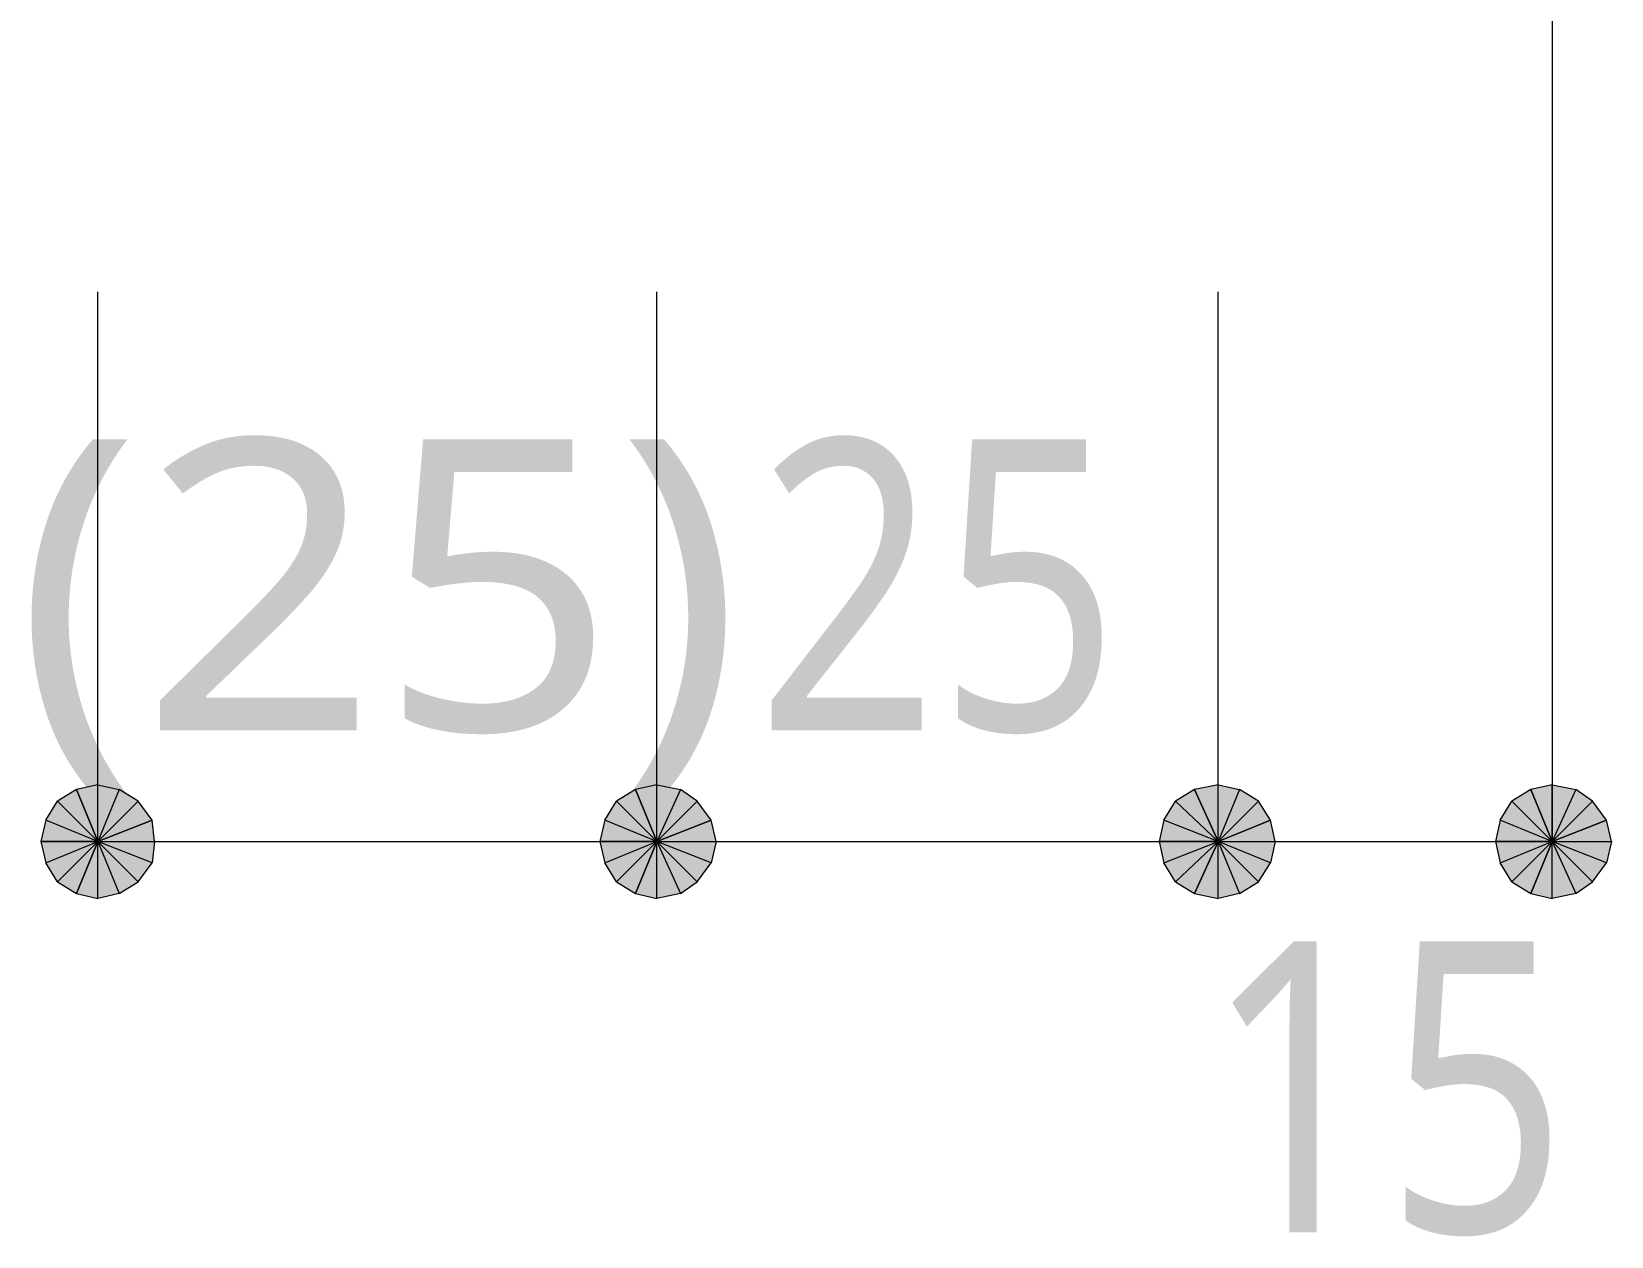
# Model space of a CAD drawing. Header units: millimetres. Extents: x 0 to 420, y 0 to 297.
# Drawn here: x 252.67 to 266.78, y 197.17 to 207.94 of the extents above; entities that cross this region are included whole.
import ezdxf
from ezdxf.enums import TextEntityAlignment as Align

# ---------------------------------------------------------------- set-up
doc = ezdxf.new("R2010")
doc.units = ezdxf.units.MM
doc.styles.add('kst32b', font='NotoSansJP-Variable.ttf')

msp = doc.modelspace()

# ---------------------------------------------------------------- hatches: boundary and pattern name
h = msp.add_hatch(color=7)
h.paths.add_polyline_path([(253.619, 201.062), (253.45, 201.168), (253.259, 200.702), (253.619, 201.062)])
h.paths.add_polyline_path([(253.45, 201.168), (253.259, 200.702), (253.259, 201.21), (253.45, 201.168)])
h.paths.add_polyline_path([(253.259, 200.702), (253.259, 201.21), (253.069, 201.168), (253.259, 200.702)])
h = msp.add_hatch(color=7)
h.paths.add_polyline_path([(258.614, 201.062), (258.466, 201.168), (258.254, 200.702), (258.614, 201.062)])
h.paths.add_polyline_path([(258.466, 201.168), (258.254, 200.702), (258.254, 201.21), (258.466, 201.168)])
h.paths.add_polyline_path([(258.254, 200.702), (258.254, 201.21), (258.064, 201.168), (258.254, 200.702)])
h = msp.add_hatch(color=7)
h.paths.add_polyline_path([(263.631, 201.062), (263.462, 201.168), (263.271, 200.702), (263.631, 201.062)])
h.paths.add_polyline_path([(263.462, 201.168), (263.271, 200.702), (263.271, 201.21), (263.462, 201.168)])
h.paths.add_polyline_path([(263.271, 200.702), (263.271, 201.21), (263.059, 201.168), (263.271, 200.702)])
h = msp.add_hatch(color=7)
h.paths.add_polyline_path([(266.615, 201.062), (266.467, 201.168), (266.255, 200.702), (266.615, 201.062)])
h.paths.add_polyline_path([(266.467, 201.168), (266.255, 200.702), (266.255, 201.21), (266.467, 201.168)])
h.paths.add_polyline_path([(266.255, 200.702), (266.255, 201.21), (266.065, 201.168), (266.255, 200.702)])
h = msp.add_hatch(color=7)
h.paths.add_polyline_path([(253.069, 201.168), (252.899, 201.062), (253.259, 200.702), (253.069, 201.168)])
h.paths.add_polyline_path([(252.899, 201.062), (253.259, 200.702), (252.794, 200.893), (252.899, 201.062)])
h.paths.add_polyline_path([(253.259, 200.702), (252.794, 200.893), (252.751, 200.702), (253.259, 200.702)])
for points in [[(253.746, 200.893), (253.619, 201.062), (253.259, 200.702), (253.746, 200.893)], [(258.741, 200.893), (258.614, 201.062), (258.254, 200.702), (258.741, 200.893)], [(263.737, 200.893), (263.631, 201.062), (263.271, 200.702), (263.737, 200.893)], [(266.742, 200.893), (266.615, 201.062), (266.255, 200.702), (266.742, 200.893)]]:
    msp.add_hatch(color=7).paths.add_polyline_path(points)
h = msp.add_hatch(color=7)
h.paths.add_polyline_path([(258.064, 201.168), (257.895, 201.062), (258.254, 200.702), (258.064, 201.168)])
h.paths.add_polyline_path([(257.895, 201.062), (258.254, 200.702), (257.789, 200.893), (257.895, 201.062)])
h.paths.add_polyline_path([(258.254, 200.702), (257.789, 200.893), (257.746, 200.702), (258.254, 200.702)])
h = msp.add_hatch(color=7)
h.paths.add_polyline_path([(263.059, 201.168), (262.89, 201.062), (263.271, 200.702), (263.059, 201.168)])
h.paths.add_polyline_path([(262.89, 201.062), (263.271, 200.702), (262.784, 200.893), (262.89, 201.062)])
h.paths.add_polyline_path([(263.271, 200.702), (262.784, 200.893), (262.742, 200.702), (263.271, 200.702)])
h = msp.add_hatch(color=7)
h.paths.add_polyline_path([(266.065, 201.168), (265.896, 201.062), (266.255, 200.702), (266.065, 201.168)])
h.paths.add_polyline_path([(265.896, 201.062), (266.255, 200.702), (265.79, 200.893), (265.896, 201.062)])
h.paths.add_polyline_path([(266.255, 200.702), (265.79, 200.893), (265.748, 200.702), (266.255, 200.702)])
h = msp.add_hatch(color=7)
h.paths.add_polyline_path([(253.619, 200.342), (253.746, 200.512), (253.259, 200.702), (253.619, 200.342)])
h.paths.add_polyline_path([(253.746, 200.512), (253.259, 200.702), (253.767, 200.702), (253.746, 200.512)])
h.paths.add_polyline_path([(253.259, 200.702), (253.767, 200.702), (253.746, 200.893), (253.259, 200.702)])
h = msp.add_hatch(color=7)
h.paths.add_polyline_path([(258.614, 200.342), (258.741, 200.512), (258.254, 200.702), (258.614, 200.342)])
h.paths.add_polyline_path([(258.741, 200.512), (258.254, 200.702), (258.784, 200.702), (258.741, 200.512)])
h.paths.add_polyline_path([(258.254, 200.702), (258.784, 200.702), (258.741, 200.893), (258.254, 200.702)])
h = msp.add_hatch(color=7)
h.paths.add_polyline_path([(263.631, 200.342), (263.737, 200.512), (263.271, 200.702), (263.631, 200.342)])
h.paths.add_polyline_path([(263.737, 200.512), (263.271, 200.702), (263.779, 200.702), (263.737, 200.512)])
h.paths.add_polyline_path([(263.271, 200.702), (263.779, 200.702), (263.737, 200.893), (263.271, 200.702)])
h = msp.add_hatch(color=7)
h.paths.add_polyline_path([(266.615, 200.342), (266.742, 200.512), (266.255, 200.702), (266.615, 200.342)])
h.paths.add_polyline_path([(266.742, 200.512), (266.255, 200.702), (266.785, 200.702), (266.742, 200.512)])
h.paths.add_polyline_path([(266.255, 200.702), (266.785, 200.702), (266.742, 200.893), (266.255, 200.702)])
h = msp.add_hatch(color=7)
h.paths.add_polyline_path([(252.751, 200.702), (252.794, 200.512), (253.259, 200.702), (252.751, 200.702)])
h.paths.add_polyline_path([(252.794, 200.512), (253.259, 200.702), (252.899, 200.342), (252.794, 200.512)])
h.paths.add_polyline_path([(253.259, 200.702), (252.899, 200.342), (253.069, 200.237), (253.259, 200.702)])
h = msp.add_hatch(color=7)
h.paths.add_polyline_path([(253.069, 200.237), (253.259, 200.194), (253.259, 200.702), (253.069, 200.237)])
h.paths.add_polyline_path([(253.259, 200.194), (253.259, 200.702), (253.45, 200.237), (253.259, 200.194)])
h.paths.add_polyline_path([(253.259, 200.702), (253.45, 200.237), (253.619, 200.342), (253.259, 200.702)])
h = msp.add_hatch(color=7)
h.paths.add_polyline_path([(257.746, 200.702), (257.789, 200.512), (258.254, 200.702), (257.746, 200.702)])
h.paths.add_polyline_path([(257.789, 200.512), (258.254, 200.702), (257.895, 200.342), (257.789, 200.512)])
h.paths.add_polyline_path([(258.254, 200.702), (257.895, 200.342), (258.064, 200.237), (258.254, 200.702)])
h = msp.add_hatch(color=7)
h.paths.add_polyline_path([(258.064, 200.237), (258.254, 200.194), (258.254, 200.702), (258.064, 200.237)])
h.paths.add_polyline_path([(258.254, 200.194), (258.254, 200.702), (258.466, 200.237), (258.254, 200.194)])
h.paths.add_polyline_path([(258.254, 200.702), (258.466, 200.237), (258.614, 200.342), (258.254, 200.702)])
h = msp.add_hatch(color=7)
h.paths.add_polyline_path([(262.742, 200.702), (262.784, 200.512), (263.271, 200.702), (262.742, 200.702)])
h.paths.add_polyline_path([(262.784, 200.512), (263.271, 200.702), (262.89, 200.342), (262.784, 200.512)])
h.paths.add_polyline_path([(263.271, 200.702), (262.89, 200.342), (263.059, 200.237), (263.271, 200.702)])
h = msp.add_hatch(color=7)
h.paths.add_polyline_path([(263.059, 200.237), (263.271, 200.194), (263.271, 200.702), (263.059, 200.237)])
h.paths.add_polyline_path([(263.271, 200.194), (263.271, 200.702), (263.462, 200.237), (263.271, 200.194)])
h.paths.add_polyline_path([(263.271, 200.702), (263.462, 200.237), (263.631, 200.342), (263.271, 200.702)])
h = msp.add_hatch(color=7)
h.paths.add_polyline_path([(265.748, 200.702), (265.79, 200.512), (266.255, 200.702), (265.748, 200.702)])
h.paths.add_polyline_path([(265.79, 200.512), (266.255, 200.702), (265.896, 200.342), (265.79, 200.512)])
h.paths.add_polyline_path([(266.255, 200.702), (265.896, 200.342), (266.065, 200.237), (266.255, 200.702)])
h = msp.add_hatch(color=7)
h.paths.add_polyline_path([(266.065, 200.237), (266.255, 200.194), (266.255, 200.702), (266.065, 200.237)])
h.paths.add_polyline_path([(266.255, 200.194), (266.255, 200.702), (266.467, 200.237), (266.255, 200.194)])
h.paths.add_polyline_path([(266.255, 200.702), (266.467, 200.237), (266.615, 200.342), (266.255, 200.702)])

# ---------------------------------------------------------------- linework, layer by layer
at = {"lineweight": 13}
for points in [[(266.255, 213.021), (266.255, 200.702)], [(253.259, 200.702), (253.259, 205.613)], [(258.254, 200.702), (258.254, 205.613)], [(263.271, 200.702), (263.271, 205.613)], [(253.259, 200.702), (258.254, 200.702)], [(258.254, 200.702), (263.271, 200.702)], [(263.271, 200.702), (266.255, 200.702)]]:
    msp.add_lwpolyline(points, dxfattribs=at)
at = {"lineweight": 0}
for points in [[(253.259, 200.702), (253.259, 201.21), (253.069, 201.168)], [(253.45, 201.168), (253.259, 200.702), (253.259, 201.21)], [(258.254, 200.702), (258.254, 201.21), (258.064, 201.168)], [(258.466, 201.168), (258.254, 200.702), (258.254, 201.21)], [(263.271, 200.702), (263.271, 201.21), (263.059, 201.168)], [(263.462, 201.168), (263.271, 200.702), (263.271, 201.21)], [(266.255, 200.702), (266.255, 201.21), (266.065, 201.168)], [(266.467, 201.168), (266.255, 200.702), (266.255, 201.21)], [(252.899, 201.062), (253.259, 200.702), (252.794, 200.893)], [(253.069, 201.168), (252.899, 201.062), (253.259, 200.702)], [(253.619, 201.062), (253.45, 201.168), (253.259, 200.702)], [(253.746, 200.893), (253.619, 201.062), (253.259, 200.702)], [(257.895, 201.062), (258.254, 200.702), (257.789, 200.893)], [(258.064, 201.168), (257.895, 201.062), (258.254, 200.702)], [(258.614, 201.062), (258.466, 201.168), (258.254, 200.702)], [(258.741, 200.893), (258.614, 201.062), (258.254, 200.702)], [(262.89, 201.062), (263.271, 200.702), (262.784, 200.893)], [(263.059, 201.168), (262.89, 201.062), (263.271, 200.702)], [(263.631, 201.062), (263.462, 201.168), (263.271, 200.702)], [(263.737, 200.893), (263.631, 201.062), (263.271, 200.702)], [(265.896, 201.062), (266.255, 200.702), (265.79, 200.893)], [(266.065, 201.168), (265.896, 201.062), (266.255, 200.702)], [(266.615, 201.062), (266.467, 201.168), (266.255, 200.702)], [(266.742, 200.893), (266.615, 201.062), (266.255, 200.702)], [(253.259, 200.702), (252.794, 200.893), (252.751, 200.702)], [(253.259, 200.702), (253.767, 200.702), (253.746, 200.893)], [(258.254, 200.702), (257.789, 200.893), (257.746, 200.702)], [(258.254, 200.702), (258.784, 200.702), (258.741, 200.893)], [(263.271, 200.702), (262.784, 200.893), (262.742, 200.702)], [(263.271, 200.702), (263.779, 200.702), (263.737, 200.893)], [(266.255, 200.702), (265.79, 200.893), (265.748, 200.702)], [(266.255, 200.702), (266.785, 200.702), (266.742, 200.893)], [(252.751, 200.702), (252.794, 200.512), (253.259, 200.702)], [(252.794, 200.512), (253.259, 200.702), (252.899, 200.342)], [(253.259, 200.702), (252.899, 200.342), (253.069, 200.237)], [(253.069, 200.237), (253.259, 200.194), (253.259, 200.702)], [(253.259, 200.194), (253.259, 200.702), (253.45, 200.237)], [(253.259, 200.702), (253.45, 200.237), (253.619, 200.342)], [(253.619, 200.342), (253.746, 200.512), (253.259, 200.702)], [(253.746, 200.512), (253.259, 200.702), (253.767, 200.702)], [(257.746, 200.702), (257.789, 200.512), (258.254, 200.702)], [(257.789, 200.512), (258.254, 200.702), (257.895, 200.342)], [(258.254, 200.702), (257.895, 200.342), (258.064, 200.237)], [(258.064, 200.237), (258.254, 200.194), (258.254, 200.702)], [(258.254, 200.194), (258.254, 200.702), (258.466, 200.237)], [(258.254, 200.702), (258.466, 200.237), (258.614, 200.342)], [(258.614, 200.342), (258.741, 200.512), (258.254, 200.702)], [(258.741, 200.512), (258.254, 200.702), (258.784, 200.702)], [(262.742, 200.702), (262.784, 200.512), (263.271, 200.702)], [(262.784, 200.512), (263.271, 200.702), (262.89, 200.342)], [(263.271, 200.702), (262.89, 200.342), (263.059, 200.237)], [(263.059, 200.237), (263.271, 200.194), (263.271, 200.702)], [(263.271, 200.194), (263.271, 200.702), (263.462, 200.237)], [(263.271, 200.702), (263.462, 200.237), (263.631, 200.342)], [(263.631, 200.342), (263.737, 200.512), (263.271, 200.702)], [(263.737, 200.512), (263.271, 200.702), (263.779, 200.702)], [(265.748, 200.702), (265.79, 200.512), (266.255, 200.702)], [(265.79, 200.512), (266.255, 200.702), (265.896, 200.342)], [(266.255, 200.702), (265.896, 200.342), (266.065, 200.237)], [(266.065, 200.237), (266.255, 200.194), (266.255, 200.702)], [(266.255, 200.194), (266.255, 200.702), (266.467, 200.237)], [(266.255, 200.702), (266.467, 200.237), (266.615, 200.342)], [(266.615, 200.342), (266.742, 200.512), (266.255, 200.702)], [(266.742, 200.512), (266.255, 200.702), (266.785, 200.702)]]:
    msp.add_lwpolyline(points, close=True, dxfattribs=at)

# ---------------------------------------------------------------- texts
at = {"style": 'kst32b'}
for s, p, p2 in [('(25)', (252.518, 201.697), (259.016, 201.697)), ('25', (259.144, 201.697), (262.392, 201.697)), ('15', (263.144, 197.21), (266.393, 197.21))]:
    msp.add_text(s, height=2.5989, dxfattribs=at).set_placement(p, p2, align=Align.FIT)

doc.saveas('drawing.dxf')
